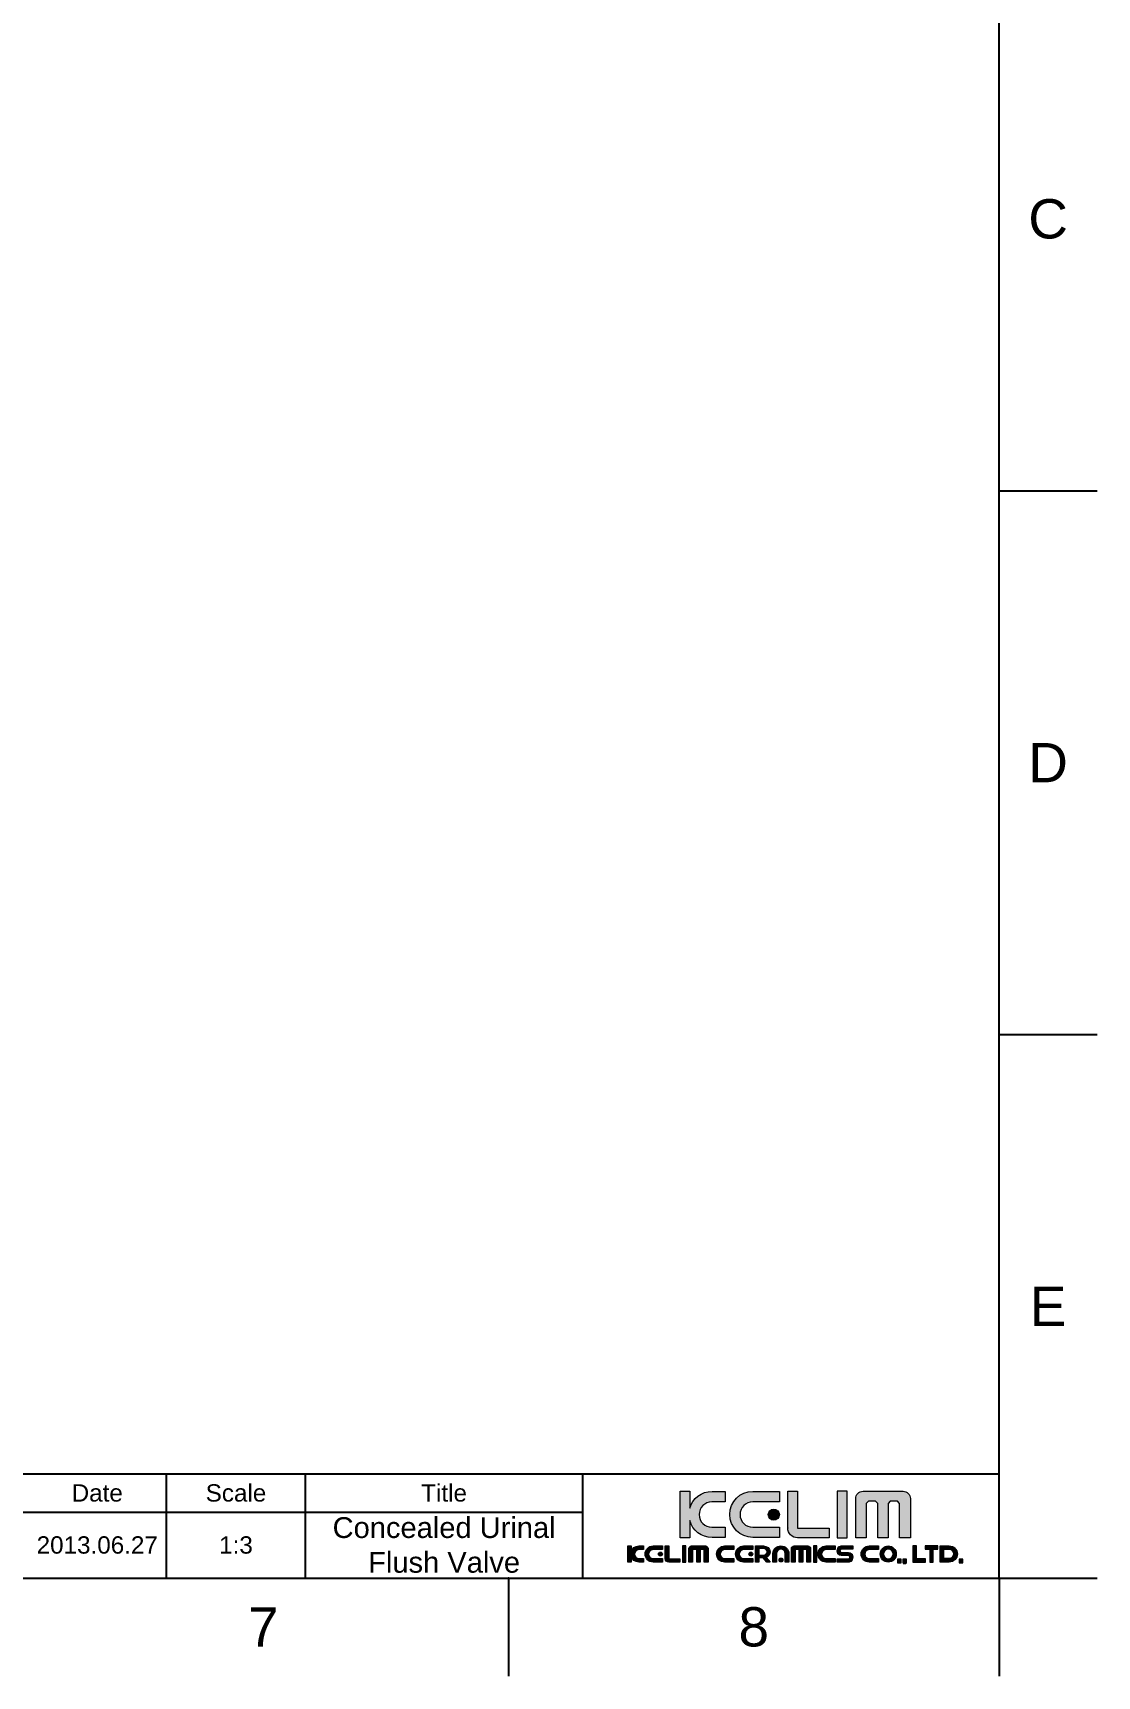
# Model space of a CAD drawing. Header units: millimetres. Extents: x 4305 to 4899, y 584 to 1004.
# Drawn here: x 4745.5 to 4898.9, y 584.2 to 821 of the extents above; entities that cross this region are included whole.
import ezdxf

# ---------------------------------------------------------------- set-up
doc = ezdxf.new("R2010")
doc.units = ezdxf.units.MM
doc.header["$LTSCALE"] = 0.1
doc.layers.add('FORM', color=7, linetype='Continuous')
doc.layers.add('TEXT', color=2, linetype='Continuous')
doc.styles.get("Standard").update_dxf_attribs({"font": 'arial_0.ttf'})

msp = doc.modelspace()

# ---------------------------------------------------------------- hatches: boundary and pattern name
at = {"layer": 'TEXT'}
h = msp.add_hatch(color=2, dxfattribs=at)
h.dxf.hatch_style = 2
edge = h.paths.add_edge_path()
edge.add_spline(control_points=[(4845.27, 605.63), (4845.27, 605.63), (4843.34, 605.63), (4843.34, 605.63), (4842.32, 605.63), (4841.51, 606.44), (4841.51, 607.45), (4841.51, 608.47), (4842.32, 609.29), (4843.34, 609.29), (4843.34, 609.29), (4845.27, 609.29), (4845.27, 609.29), (4845.27, 609.29), (4845.27, 610.8), (4845.27, 610.8), (4845.27, 610.8), (4843.36, 610.8), (4843.36, 610.8), (4841.83, 610.8), (4840.55, 609.78), (4840.16, 608.38), (4840.16, 608.38), (4840.16, 610.85), (4840.16, 610.85), (4840.16, 610.85), (4838.75, 610.85), (4838.75, 610.85), (4838.75, 610.85), (4838.75, 604.11), (4838.75, 604.11), (4838.75, 604.11), (4840.16, 604.11), (4840.16, 604.11), (4840.16, 604.11), (4840.16, 606.58), (4840.16, 606.58), (4840.55, 605.18), (4841.83, 604.16), (4843.36, 604.16), (4843.36, 604.16), (4845.27, 604.16), (4845.27, 604.16), (4845.27, 604.16), (4845.27, 605.63), (4845.27, 605.63)], knot_values=[0, 0, 0, 0, 1, 1, 1, 2, 2, 2, 3, 3, 3, 4, 4, 4, 5, 5, 5, 6, 6, 6, 7, 7, 7, 8, 8, 8, 9, 9, 9, 10, 10, 10, 11, 11, 11, 12, 12, 12, 13, 13, 13, 14, 14, 14, 15, 15, 15, 15], degree=3, periodic=0)
h = msp.add_hatch(color=256, dxfattribs=at)
h.dxf.hatch_style = 2
edge = h.paths.add_edge_path()
edge.add_spline(control_points=[(4849.25, 604.16), (4849.25, 604.16), (4853.09, 604.16), (4853.09, 604.16), (4853.09, 604.16), (4853.09, 605.63), (4853.09, 605.63), (4853.09, 605.63), (4849.23, 605.63), (4849.23, 605.63), (4848.21, 605.63), (4847.4, 606.44), (4847.4, 607.45), (4847.4, 608.47), (4848.21, 609.29), (4849.23, 609.29), (4849.23, 609.29), (4853.09, 609.29), (4853.09, 609.29), (4853.09, 609.29), (4853.09, 610.8), (4853.09, 610.8), (4853.09, 610.8), (4849.25, 610.8), (4849.25, 610.8), (4847.41, 610.8), (4845.93, 609.32), (4845.93, 607.48), (4845.93, 605.65), (4847.41, 604.16), (4849.25, 604.16)], knot_values=[0, 0, 0, 0, 1, 1, 1, 2, 2, 2, 3, 3, 3, 4, 4, 4, 5, 5, 5, 6, 6, 6, 7, 7, 7, 8, 8, 8, 9, 9, 9, 10, 10, 10, 10], degree=3, periodic=0)
h = msp.add_hatch(color=2, dxfattribs=at)
h.dxf.hatch_style = 2
edge = h.paths.add_edge_path()
edge.add_spline(control_points=[(4855.69, 604.11), (4855.69, 604.11), (4860.23, 604.11), (4860.23, 604.11), (4860.23, 604.11), (4860.23, 605.52), (4860.23, 605.52), (4860.23, 605.52), (4855.7, 605.52), (4855.7, 605.52), (4855.7, 605.52), (4855.7, 605.5), (4855.7, 605.5), (4855.7, 605.5), (4855.7, 610.85), (4855.7, 610.85), (4855.7, 610.85), (4854.28, 610.85), (4854.28, 610.85), (4854.28, 610.85), (4854.28, 605.52), (4854.28, 605.52), (4854.28, 605.52), (4854.28, 605.53), (4854.28, 605.53), (4854.28, 604.74), (4854.92, 604.1), (4855.7, 604.1), (4855.7, 604.1), (4855.69, 604.11), (4855.69, 604.11)], knot_values=[0, 0, 0, 0, 1, 1, 1, 2, 2, 2, 3, 3, 3, 4, 4, 4, 5, 5, 5, 6, 6, 6, 7, 7, 7, 8, 8, 8, 9, 9, 9, 10, 10, 10, 10], degree=3, periodic=0)
h = msp.add_hatch(color=2, dxfattribs=at)
h.dxf.hatch_style = 2
h.paths.add_polyline_path([(4862.82, 610.85), (4861.41, 610.85), (4861.41, 604.11), (4862.82, 604.11)])
h = msp.add_hatch(color=2, dxfattribs=at)
h.dxf.hatch_style = 2
edge = h.paths.add_edge_path()
edge.add_spline(control_points=[(4870.9, 610.82), (4870.9, 610.82), (4865.15, 610.82), (4865.15, 610.82), (4864.55, 610.82), (4864.07, 610.34), (4864.07, 609.75), (4864.07, 609.75), (4864.07, 604.12), (4864.07, 604.12), (4864.07, 604.12), (4865.6, 604.12), (4865.6, 604.12), (4865.6, 604.12), (4865.6, 609.06), (4865.6, 609.06), (4865.6, 609.06), (4865.92, 609.38), (4865.92, 609.38), (4865.92, 609.38), (4866.95, 609.38), (4866.95, 609.38), (4866.95, 609.38), (4867.26, 609.06), (4867.26, 609.06), (4867.26, 609.06), (4867.26, 604.12), (4867.26, 604.12), (4867.26, 604.12), (4868.74, 604.12), (4868.74, 604.12), (4868.74, 604.12), (4868.74, 609.06), (4868.74, 609.06), (4868.74, 609.06), (4869.06, 609.38), (4869.06, 609.38), (4869.06, 609.38), (4870.09, 609.38), (4870.09, 609.38), (4870.09, 609.38), (4870.4, 609.06), (4870.4, 609.06), (4870.4, 609.06), (4870.4, 604.12), (4870.4, 604.12), (4870.4, 604.12), (4871.97, 604.12), (4871.97, 604.12), (4871.97, 604.12), (4871.97, 609.75), (4871.97, 609.75), (4871.97, 610.34), (4871.49, 610.82), (4870.9, 610.82)], knot_values=[0, 0, 0, 0, 1, 1, 1, 2, 2, 2, 3, 3, 3, 4, 4, 4, 5, 5, 5, 6, 6, 6, 7, 7, 7, 8, 8, 8, 9, 9, 9, 10, 10, 10, 11, 11, 11, 12, 12, 12, 13, 13, 13, 14, 14, 14, 15, 15, 15, 16, 16, 16, 17, 17, 17, 18, 18, 18, 18], degree=3, periodic=0)
h = msp.add_hatch(color=2, dxfattribs=at)
h.dxf.hatch_style = 2
edge = h.paths.add_edge_path()
edge.add_spline(control_points=[(4851.47, 607.45), (4851.47, 607.01), (4851.83, 606.65), (4852.27, 606.65), (4852.71, 606.65), (4853.07, 607.01), (4853.07, 607.45), (4853.07, 607.9), (4852.71, 608.25), (4852.27, 608.25), (4851.83, 608.25), (4851.47, 607.9), (4851.47, 607.45)], knot_values=[0, 0, 0, 0, 1, 1, 1, 2, 2, 2, 3, 3, 3, 4, 4, 4, 4], degree=3, periodic=0)
h = msp.add_hatch(color=2, dxfattribs=at)
h.dxf.hatch_style = 2
edge = h.paths.add_edge_path()
edge.add_spline(control_points=[(4831.7, 602.08), (4831.7, 602.08), (4831.7, 602.94), (4831.7, 602.94), (4831.7, 602.94), (4831.21, 602.94), (4831.21, 602.94), (4831.21, 602.94), (4831.21, 600.59), (4831.21, 600.59), (4831.21, 600.59), (4831.7, 600.59), (4831.7, 600.59), (4831.7, 600.59), (4831.7, 601.46), (4831.7, 601.46), (4831.84, 600.97), (4832.28, 600.61), (4832.82, 600.61), (4832.82, 600.61), (4833.48, 600.61), (4833.48, 600.61), (4833.48, 600.61), (4833.48, 601.12), (4833.48, 601.12), (4833.48, 601.12), (4832.81, 601.12), (4832.81, 601.12), (4832.45, 601.12), (4832.17, 601.41), (4832.17, 601.76), (4832.17, 602.11), (4832.45, 602.4), (4832.81, 602.4), (4832.81, 602.4), (4833.48, 602.4), (4833.48, 602.4), (4833.48, 602.4), (4833.48, 602.93), (4833.48, 602.93), (4833.48, 602.93), (4832.82, 602.93), (4832.82, 602.93), (4832.28, 602.93), (4831.84, 602.57), (4831.7, 602.08)], knot_values=[0, 0, 0, 0, 1, 1, 1, 2, 2, 2, 3, 3, 3, 4, 4, 4, 5, 5, 5, 6, 6, 6, 7, 7, 7, 8, 8, 8, 9, 9, 9, 10, 10, 10, 11, 11, 11, 12, 12, 12, 13, 13, 13, 14, 14, 14, 15, 15, 15, 15], degree=3, periodic=0)
h = msp.add_hatch(color=2, dxfattribs=at)
h.dxf.hatch_style = 2
edge = h.paths.add_edge_path()
edge.add_spline(control_points=[(4833.71, 601.77), (4833.71, 601.13), (4834.23, 600.61), (4834.87, 600.61), (4834.87, 600.61), (4836.21, 600.61), (4836.21, 600.61), (4836.21, 600.61), (4836.21, 601.12), (4836.21, 601.12), (4836.21, 601.12), (4834.86, 601.12), (4834.86, 601.12), (4834.51, 601.12), (4834.22, 601.41), (4834.22, 601.76), (4834.22, 602.11), (4834.51, 602.4), (4834.86, 602.4), (4834.86, 602.4), (4836.21, 602.4), (4836.21, 602.4), (4836.21, 602.4), (4836.21, 602.93), (4836.21, 602.93), (4836.21, 602.93), (4834.87, 602.93), (4834.87, 602.93), (4834.23, 602.93), (4833.71, 602.41), (4833.71, 601.77)], knot_values=[0, 0, 0, 0, 1, 1, 1, 2, 2, 2, 3, 3, 3, 4, 4, 4, 5, 5, 5, 6, 6, 6, 7, 7, 7, 8, 8, 8, 9, 9, 9, 10, 10, 10, 10], degree=3, periodic=0)
h = msp.add_hatch(color=2, dxfattribs=at)
h.dxf.hatch_style = 2
edge = h.paths.add_edge_path()
edge.add_spline(control_points=[(4835.64, 601.76), (4835.64, 601.61), (4835.77, 601.48), (4835.92, 601.48), (4836.08, 601.48), (4836.2, 601.61), (4836.2, 601.76), (4836.2, 601.92), (4836.08, 602.04), (4835.92, 602.04), (4835.77, 602.04), (4835.64, 601.92), (4835.64, 601.76)], knot_values=[0, 0, 0, 0, 1, 1, 1, 2, 2, 2, 3, 3, 3, 4, 4, 4, 4], degree=3, periodic=0)
h = msp.add_hatch(color=2, dxfattribs=at)
h.dxf.hatch_style = 2
edge = h.paths.add_edge_path()
edge.add_spline(control_points=[(4837.12, 601.08), (4837.12, 601.08), (4837.12, 602.94), (4837.12, 602.94), (4837.12, 602.94), (4836.63, 602.94), (4836.63, 602.94), (4836.63, 602.94), (4836.63, 601.09), (4836.63, 601.09), (4836.63, 601.09), (4836.62, 601.09), (4836.62, 601.09), (4836.62, 600.81), (4836.85, 600.59), (4837.12, 600.59), (4837.12, 600.59), (4837.12, 600.59), (4837.12, 600.59), (4837.12, 600.59), (4838.7, 600.59), (4838.7, 600.59), (4838.7, 600.59), (4838.7, 601.09), (4838.7, 601.09), (4838.7, 601.09), (4837.12, 601.09), (4837.12, 601.09), (4837.12, 601.09), (4837.12, 601.08), (4837.12, 601.08)], knot_values=[0, 0, 0, 0, 1, 1, 1, 2, 2, 2, 3, 3, 3, 4, 4, 4, 5, 5, 5, 6, 6, 6, 7, 7, 7, 8, 8, 8, 9, 9, 9, 10, 10, 10, 10], degree=3, periodic=0)
h = msp.add_hatch(color=2, dxfattribs=at)
h.dxf.hatch_style = 2
h.paths.add_polyline_path([(4839.11, 600.59), (4839.6, 600.59), (4839.6, 602.94), (4839.11, 602.94)])
h = msp.add_hatch(color=2, dxfattribs=at)
h.dxf.hatch_style = 2
edge = h.paths.add_edge_path()
edge.add_spline(control_points=[(4842.42, 602.93), (4842.42, 602.93), (4840.41, 602.93), (4840.41, 602.93), (4840.21, 602.93), (4840.04, 602.77), (4840.04, 602.56), (4840.04, 602.56), (4840.04, 600.6), (4840.04, 600.6), (4840.04, 600.6), (4840.57, 600.6), (4840.57, 600.6), (4840.57, 600.6), (4840.57, 602.32), (4840.57, 602.32), (4840.57, 602.32), (4840.68, 602.43), (4840.68, 602.43), (4840.68, 602.43), (4841.04, 602.43), (4841.04, 602.43), (4841.04, 602.43), (4841.15, 602.32), (4841.15, 602.32), (4841.15, 602.32), (4841.15, 600.6), (4841.15, 600.6), (4841.15, 600.6), (4841.67, 600.6), (4841.67, 600.6), (4841.67, 600.6), (4841.67, 602.32), (4841.67, 602.32), (4841.67, 602.32), (4841.78, 602.43), (4841.78, 602.43), (4841.78, 602.43), (4842.14, 602.43), (4842.14, 602.43), (4842.14, 602.43), (4842.25, 602.32), (4842.25, 602.32), (4842.25, 602.32), (4842.25, 600.6), (4842.25, 600.6), (4842.25, 600.6), (4842.79, 600.6), (4842.79, 600.6), (4842.79, 600.6), (4842.79, 602.56), (4842.79, 602.56), (4842.79, 602.77), (4842.62, 602.93), (4842.42, 602.93)], knot_values=[0, 0, 0, 0, 1, 1, 1, 2, 2, 2, 3, 3, 3, 4, 4, 4, 5, 5, 5, 6, 6, 6, 7, 7, 7, 8, 8, 8, 9, 9, 9, 10, 10, 10, 11, 11, 11, 12, 12, 12, 13, 13, 13, 14, 14, 14, 15, 15, 15, 16, 16, 16, 17, 17, 17, 18, 18, 18, 18], degree=3, periodic=0)
h = msp.add_hatch(color=2, dxfattribs=at)
h.dxf.hatch_style = 2
edge = h.paths.add_edge_path()
edge.add_spline(control_points=[(4844.02, 601.77), (4844.02, 601.13), (4844.54, 600.61), (4845.18, 600.61), (4845.18, 600.61), (4846.52, 600.61), (4846.52, 600.61), (4846.52, 600.61), (4846.52, 601.12), (4846.52, 601.12), (4846.52, 601.12), (4845.17, 601.12), (4845.17, 601.12), (4844.82, 601.12), (4844.54, 601.41), (4844.54, 601.76), (4844.54, 602.11), (4844.82, 602.4), (4845.17, 602.4), (4845.17, 602.4), (4846.52, 602.4), (4846.52, 602.4), (4846.52, 602.4), (4846.52, 602.93), (4846.52, 602.93), (4846.52, 602.93), (4845.18, 602.93), (4845.18, 602.93), (4844.54, 602.93), (4844.02, 602.41), (4844.02, 601.77)], knot_values=[0, 0, 0, 0, 1, 1, 1, 2, 2, 2, 3, 3, 3, 4, 4, 4, 5, 5, 5, 6, 6, 6, 7, 7, 7, 8, 8, 8, 9, 9, 9, 10, 10, 10, 10], degree=3, periodic=0)
h = msp.add_hatch(color=2, dxfattribs=at)
h.dxf.hatch_style = 2
edge = h.paths.add_edge_path()
edge.add_spline(control_points=[(4846.75, 601.77), (4846.75, 601.13), (4847.27, 600.61), (4847.91, 600.61), (4847.91, 600.61), (4849.25, 600.61), (4849.25, 600.61), (4849.25, 600.61), (4849.25, 601.12), (4849.25, 601.12), (4849.25, 601.12), (4847.9, 601.12), (4847.9, 601.12), (4847.55, 601.12), (4847.26, 601.41), (4847.26, 601.76), (4847.26, 602.11), (4847.55, 602.4), (4847.9, 602.4), (4847.9, 602.4), (4849.25, 602.4), (4849.25, 602.4), (4849.25, 602.4), (4849.25, 602.93), (4849.25, 602.93), (4849.25, 602.93), (4847.91, 602.93), (4847.91, 602.93), (4847.27, 602.93), (4846.75, 602.41), (4846.75, 601.77)], knot_values=[0, 0, 0, 0, 1, 1, 1, 2, 2, 2, 3, 3, 3, 4, 4, 4, 5, 5, 5, 6, 6, 6, 7, 7, 7, 8, 8, 8, 9, 9, 9, 10, 10, 10, 10], degree=3, periodic=0)
h = msp.add_hatch(color=2, dxfattribs=at)
h.dxf.hatch_style = 2
edge = h.paths.add_edge_path()
edge.add_spline(control_points=[(4848.69, 601.76), (4848.69, 601.61), (4848.81, 601.48), (4848.96, 601.48), (4849.12, 601.48), (4849.24, 601.61), (4849.24, 601.76), (4849.24, 601.92), (4849.12, 602.04), (4848.96, 602.04), (4848.81, 602.04), (4848.69, 601.92), (4848.69, 601.76)], knot_values=[0, 0, 0, 0, 1, 1, 1, 2, 2, 2, 3, 3, 3, 4, 4, 4, 4], degree=3, periodic=0)
h = msp.add_hatch(color=2, dxfattribs=at)
h.dxf.hatch_style = 2
edge = h.paths.add_edge_path()
edge.add_spline(control_points=[(4851.74, 602.08), (4851.74, 602.56), (4851.3, 602.94), (4850.76, 602.94), (4850.76, 602.94), (4850.12, 602.94), (4850.12, 602.94), (4850.12, 602.94), (4849.63, 602.94), (4849.63, 602.94), (4849.63, 602.94), (4849.63, 602.56), (4849.63, 602.56), (4849.63, 602.56), (4849.63, 601.61), (4849.63, 601.61), (4849.63, 601.61), (4849.63, 601.21), (4849.63, 601.21), (4849.63, 601.21), (4849.63, 600.59), (4849.63, 600.59), (4849.63, 600.59), (4850.12, 600.59), (4850.12, 600.59), (4850.12, 600.59), (4850.12, 601.21), (4850.12, 601.21), (4850.12, 601.21), (4850.72, 601.21), (4850.72, 601.21), (4850.72, 601.21), (4851.25, 600.59), (4851.25, 600.59), (4851.25, 600.59), (4851.74, 600.59), (4851.74, 600.59), (4851.74, 600.59), (4851.15, 601.28), (4851.15, 601.28), (4851.5, 601.42), (4851.74, 601.72), (4851.74, 602.08)], knot_values=[0, 0, 0, 0, 1, 1, 1, 2, 2, 2, 3, 3, 3, 4, 4, 4, 5, 5, 5, 6, 6, 6, 7, 7, 7, 8, 8, 8, 9, 9, 9, 10, 10, 10, 11, 11, 11, 12, 12, 12, 13, 13, 13, 14, 14, 14, 14], degree=3, periodic=0)
edge = h.paths.add_edge_path()
edge.add_spline(control_points=[(4850.77, 601.61), (4850.77, 601.61), (4850.12, 601.61), (4850.12, 601.61), (4850.12, 601.61), (4850.12, 602.56), (4850.12, 602.56), (4850.12, 602.56), (4850.77, 602.56), (4850.77, 602.56), (4851.07, 602.56), (4851.31, 602.35), (4851.31, 602.08), (4851.31, 601.82), (4851.07, 601.61), (4850.77, 601.61)], knot_values=[0, 0, 0, 0, 1, 1, 1, 2, 2, 2, 3, 3, 3, 4, 4, 4, 5, 5, 5, 5], degree=3, periodic=0)
h = msp.add_hatch(color=2, dxfattribs=at)
h.dxf.hatch_style = 2
edge = h.paths.add_edge_path()
edge.add_spline(control_points=[(4853.29, 602.93), (4852.66, 602.93), (4852.14, 602.45), (4852.14, 601.85), (4852.14, 601.85), (4852.14, 600.61), (4852.14, 600.61), (4852.14, 600.61), (4852.65, 600.61), (4852.65, 600.61), (4852.65, 600.61), (4852.65, 601.86), (4852.65, 601.86), (4852.65, 602.19), (4852.93, 602.45), (4853.29, 602.45), (4853.64, 602.45), (4853.93, 602.19), (4853.93, 601.86), (4853.93, 601.86), (4853.93, 600.61), (4853.93, 600.61), (4853.93, 600.61), (4854.45, 600.61), (4854.45, 600.61), (4854.45, 600.61), (4854.45, 601.85), (4854.45, 601.85), (4854.45, 602.45), (4853.94, 602.93), (4853.29, 602.93)], knot_values=[0, 0, 0, 0, 1, 1, 1, 2, 2, 2, 3, 3, 3, 4, 4, 4, 5, 5, 5, 6, 6, 6, 7, 7, 7, 8, 8, 8, 9, 9, 9, 10, 10, 10, 10], degree=3, periodic=0)
h = msp.add_hatch(color=2, dxfattribs=at)
h.dxf.hatch_style = 2
edge = h.paths.add_edge_path()
edge.add_spline(control_points=[(4857.19, 602.93), (4857.19, 602.93), (4855.19, 602.93), (4855.19, 602.93), (4854.98, 602.93), (4854.81, 602.77), (4854.81, 602.56), (4854.81, 602.56), (4854.81, 600.6), (4854.81, 600.6), (4854.81, 600.6), (4855.35, 600.6), (4855.35, 600.6), (4855.35, 600.6), (4855.35, 602.32), (4855.35, 602.32), (4855.35, 602.32), (4855.46, 602.43), (4855.46, 602.43), (4855.46, 602.43), (4855.82, 602.43), (4855.82, 602.43), (4855.82, 602.43), (4855.93, 602.32), (4855.93, 602.32), (4855.93, 602.32), (4855.93, 600.6), (4855.93, 600.6), (4855.93, 600.6), (4856.44, 600.6), (4856.44, 600.6), (4856.44, 600.6), (4856.44, 602.32), (4856.44, 602.32), (4856.44, 602.32), (4856.55, 602.43), (4856.55, 602.43), (4856.55, 602.43), (4856.91, 602.43), (4856.91, 602.43), (4856.91, 602.43), (4857.02, 602.32), (4857.02, 602.32), (4857.02, 602.32), (4857.02, 600.6), (4857.02, 600.6), (4857.02, 600.6), (4857.57, 600.6), (4857.57, 600.6), (4857.57, 600.6), (4857.57, 602.56), (4857.57, 602.56), (4857.57, 602.77), (4857.4, 602.93), (4857.19, 602.93)], knot_values=[0, 0, 0, 0, 1, 1, 1, 2, 2, 2, 3, 3, 3, 4, 4, 4, 5, 5, 5, 6, 6, 6, 7, 7, 7, 8, 8, 8, 9, 9, 9, 10, 10, 10, 11, 11, 11, 12, 12, 12, 13, 13, 13, 14, 14, 14, 15, 15, 15, 16, 16, 16, 17, 17, 17, 18, 18, 18, 18], degree=3, periodic=0)
h = msp.add_hatch(color=2, dxfattribs=at)
h.dxf.hatch_style = 2
h.paths.add_polyline_path([(4858, 600.59), (4858.49, 600.59), (4858.49, 602.94), (4858, 602.94)])
h = msp.add_hatch(color=2, dxfattribs=at)
h.dxf.hatch_style = 2
edge = h.paths.add_edge_path()
edge.add_spline(control_points=[(4858.64, 601.77), (4858.64, 601.13), (4859.15, 600.61), (4859.79, 600.61), (4859.79, 600.61), (4861.13, 600.61), (4861.13, 600.61), (4861.13, 600.61), (4861.13, 601.12), (4861.13, 601.12), (4861.13, 601.12), (4859.79, 601.12), (4859.79, 601.12), (4859.43, 601.12), (4859.15, 601.41), (4859.15, 601.76), (4859.15, 602.11), (4859.43, 602.4), (4859.79, 602.4), (4859.79, 602.4), (4861.13, 602.4), (4861.13, 602.4), (4861.13, 602.4), (4861.13, 602.93), (4861.13, 602.93), (4861.13, 602.93), (4859.79, 602.93), (4859.79, 602.93), (4859.15, 602.93), (4858.64, 602.41), (4858.64, 601.77)], knot_values=[0, 0, 0, 0, 1, 1, 1, 2, 2, 2, 3, 3, 3, 4, 4, 4, 5, 5, 5, 6, 6, 6, 7, 7, 7, 8, 8, 8, 9, 9, 9, 10, 10, 10, 10], degree=3, periodic=0)
h = msp.add_hatch(color=2, dxfattribs=at)
h.dxf.hatch_style = 2
edge = h.paths.add_edge_path()
edge.add_spline(control_points=[(4861.38, 602.21), (4861.38, 601.49), (4862.11, 601.56), (4862.11, 601.56), (4862.11, 601.56), (4862.13, 601.56), (4862.13, 601.56), (4862.13, 601.56), (4862.92, 601.56), (4862.92, 601.56), (4862.92, 601.56), (4863.06, 601.56), (4863.06, 601.56), (4863.06, 601.56), (4863.25, 601.52), (4863.25, 601.34), (4863.25, 601.16), (4863.12, 601.09), (4863.06, 601.09), (4863.06, 601.09), (4861.38, 601.09), (4861.38, 601.09), (4861.38, 601.09), (4861.38, 600.61), (4861.38, 600.61), (4861.38, 600.61), (4863.05, 600.61), (4863.05, 600.61), (4863.05, 600.61), (4863.66, 600.61), (4863.66, 601.33), (4863.66, 602.05), (4862.93, 601.98), (4862.93, 601.98), (4862.93, 601.98), (4862.92, 601.98), (4862.92, 601.98), (4862.92, 601.98), (4862.13, 601.98), (4862.13, 601.98), (4862.13, 601.98), (4861.99, 601.98), (4861.99, 601.98), (4861.99, 601.98), (4861.8, 602.01), (4861.8, 602.2), (4861.8, 602.38), (4861.92, 602.45), (4861.99, 602.45), (4861.99, 602.45), (4863.66, 602.45), (4863.66, 602.45), (4863.66, 602.45), (4863.66, 602.93), (4863.66, 602.93), (4863.66, 602.93), (4862, 602.93), (4862, 602.93), (4862, 602.93), (4861.38, 602.93), (4861.38, 602.21)], knot_values=[0, 0, 0, 0, 1, 1, 1, 2, 2, 2, 3, 3, 3, 4, 4, 4, 5, 5, 5, 6, 6, 6, 7, 7, 7, 8, 8, 8, 9, 9, 9, 10, 10, 10, 11, 11, 11, 12, 12, 12, 13, 13, 13, 14, 14, 14, 15, 15, 15, 16, 16, 16, 17, 17, 17, 18, 18, 18, 19, 19, 19, 20, 20, 20, 20], degree=3, periodic=0)
h = msp.add_hatch(color=2, dxfattribs=at)
h.dxf.hatch_style = 2
edge = h.paths.add_edge_path()
edge.add_spline(control_points=[(4864.86, 601.77), (4864.86, 601.13), (4865.37, 600.61), (4866.01, 600.61), (4866.01, 600.61), (4867.35, 600.61), (4867.35, 600.61), (4867.35, 600.61), (4867.35, 601.12), (4867.35, 601.12), (4867.35, 601.12), (4866.01, 601.12), (4866.01, 601.12), (4865.65, 601.12), (4865.37, 601.41), (4865.37, 601.76), (4865.37, 602.11), (4865.65, 602.4), (4866.01, 602.4), (4866.01, 602.4), (4867.35, 602.4), (4867.35, 602.4), (4867.35, 602.4), (4867.35, 602.93), (4867.35, 602.93), (4867.35, 602.93), (4866.01, 602.93), (4866.01, 602.93), (4865.37, 602.93), (4864.86, 602.41), (4864.86, 601.77)], knot_values=[0, 0, 0, 0, 1, 1, 1, 2, 2, 2, 3, 3, 3, 4, 4, 4, 5, 5, 5, 6, 6, 6, 7, 7, 7, 8, 8, 8, 9, 9, 9, 10, 10, 10, 10], degree=3, periodic=0)
h = msp.add_hatch(color=2, dxfattribs=at)
h.dxf.hatch_style = 2
edge = h.paths.add_edge_path()
edge.add_spline(control_points=[(4868.77, 602.93), (4868.13, 602.93), (4867.61, 602.41), (4867.61, 601.77), (4867.61, 601.13), (4868.13, 600.61), (4868.77, 600.61), (4869.41, 600.61), (4869.93, 601.13), (4869.93, 601.77), (4869.93, 602.41), (4869.41, 602.93), (4868.77, 602.93)], knot_values=[0, 0, 0, 0, 1, 1, 1, 2, 2, 2, 3, 3, 3, 4, 4, 4, 4], degree=3, periodic=0)
edge = h.paths.add_edge_path()
edge.add_spline(control_points=[(4868.77, 601.06), (4868.38, 601.06), (4868.06, 601.38), (4868.06, 601.77), (4868.06, 602.16), (4868.38, 602.48), (4868.77, 602.48), (4869.16, 602.48), (4869.48, 602.16), (4869.48, 601.77), (4869.48, 601.38), (4869.16, 601.06), (4868.77, 601.06)], knot_values=[0, 0, 0, 0, 1, 1, 1, 2, 2, 2, 3, 3, 3, 4, 4, 4, 4], degree=3, periodic=0)
h = msp.add_hatch(color=2, dxfattribs=at)
h.dxf.hatch_style = 2
h.paths.add_polyline_path([(4872.82, 602.94), (4872.32, 602.94), (4872.32, 601.09), (4872.32, 600.59), (4872.82, 600.59), (4874.14, 600.59), (4874.14, 601.09), (4872.82, 601.09)])
h = msp.add_hatch(color=2, dxfattribs=at)
h.dxf.hatch_style = 2
h.paths.add_polyline_path([(4874.76, 602.94), (4874.1, 602.94), (4874.1, 602.45), (4874.76, 602.45), (4874.76, 600.59), (4875.25, 600.59), (4875.25, 602.45), (4875.92, 602.45), (4875.92, 602.94), (4875.25, 602.94)])
h = msp.add_hatch(color=2, dxfattribs=at)
h.dxf.hatch_style = 2
edge = h.paths.add_edge_path()
edge.add_spline(control_points=[(4877.57, 602.94), (4877.57, 602.94), (4876.23, 602.94), (4876.23, 602.94), (4876.23, 602.94), (4876.23, 600.62), (4876.23, 600.62), (4876.23, 600.62), (4877.57, 600.62), (4877.57, 600.62), (4878.21, 600.62), (4878.73, 601.14), (4878.73, 601.78), (4878.73, 602.42), (4878.21, 602.94), (4877.57, 602.94)], knot_values=[0, 0, 0, 0, 1, 1, 1, 2, 2, 2, 3, 3, 3, 4, 4, 4, 5, 5, 5, 5], degree=3, periodic=0)
edge = h.paths.add_edge_path()
edge.add_spline(control_points=[(4877.58, 601.15), (4877.58, 601.15), (4876.73, 601.15), (4876.73, 601.15), (4876.73, 601.15), (4876.73, 602.42), (4876.73, 602.42), (4876.73, 602.42), (4877.58, 602.42), (4877.58, 602.42), (4877.93, 602.42), (4878.22, 602.14), (4878.22, 601.79), (4878.22, 601.43), (4877.93, 601.15), (4877.58, 601.15)], knot_values=[0, 0, 0, 0, 1, 1, 1, 2, 2, 2, 3, 3, 3, 4, 4, 4, 5, 5, 5, 5], degree=3, periodic=0)
h = msp.add_hatch(color=2, dxfattribs=at)
h.dxf.hatch_style = 2
edge = h.paths.add_edge_path()
edge.add_spline(control_points=[(4853.3, 601.19), (4853.15, 601.19), (4853.02, 601.06), (4853.02, 600.91), (4853.02, 600.75), (4853.15, 600.63), (4853.3, 600.63), (4853.46, 600.63), (4853.58, 600.75), (4853.58, 600.91), (4853.58, 601.06), (4853.46, 601.19), (4853.3, 601.19)], knot_values=[0, 0, 0, 0, 1, 1, 1, 2, 2, 2, 3, 3, 3, 4, 4, 4, 4], degree=3, periodic=0)
h = msp.add_hatch(color=2, dxfattribs=at)
h.dxf.hatch_style = 2
h.paths.add_polyline_path([(4870.12, 600.52), (4870.63, 600.52), (4870.63, 601.03), (4870.12, 601.03)])
h = msp.add_hatch(color=2, dxfattribs=at)
h.dxf.hatch_style = 2
h.paths.add_polyline_path([(4870.87, 600.52), (4871.07, 600.52), (4870.93, 600.4), (4871.23, 600.4), (4871.38, 600.52), (4871.38, 601.03), (4870.87, 601.03)])
h = msp.add_hatch(color=2, dxfattribs=at)
h.dxf.hatch_style = 2
h.paths.add_polyline_path([(4879, 600.52), (4879.51, 600.52), (4879.51, 601.03), (4879, 601.03)])

# ---------------------------------------------------------------- linework, layer by layer
for p, q in [((4884.74, 598.31), (4884.74, 990.03)), ((4884.74, 755), (4898.88, 755)), ((4884.74, 676.66), (4898.88, 676.66)), ((4319.08, 598.31), (4884.74, 598.31)), ((4814.03, 598.31), (4814.03, 584.17)), ((4884.74, 598.31), (4898.88, 598.31)), ((4884.74, 598.31), (4884.74, 584.17))]:
    msp.add_line(p, q)
for p in [(4884.74, 755), (4884.74, 676.66), (4814.03, 598.31)]:
    msp.add_point(p)
at = {"layer": 'FORM'}
for p, q in [((4614.24, 613.31), (4884.74, 613.31)), ((4764.74, 598.31), (4764.74, 613.31)), ((4784.74, 598.31), (4784.74, 613.31)), ((4824.74, 598.31), (4824.74, 613.31)), ((4684.74, 607.81), (4824.74, 607.81))]:
    msp.add_line(p, q, dxfattribs=at)
at = {"layer": 'TEXT', "lineweight": 0}
for points in [[(4862.82, 610.85), (4861.41, 610.85), (4861.41, 604.11), (4862.82, 604.11), (4862.82, 610.85)], [(4839.11, 600.59), (4839.6, 600.59), (4839.6, 602.94), (4839.11, 602.94), (4839.11, 600.59)], [(4858, 600.59), (4858.49, 600.59), (4858.49, 602.94), (4858, 602.94), (4858, 600.59)], [(4872.82, 602.94), (4872.32, 602.94), (4872.32, 601.09), (4872.32, 600.59), (4872.82, 600.59), (4874.14, 600.59), (4874.14, 601.09), (4872.82, 601.09), (4872.82, 602.94)], [(4874.76, 602.94), (4874.1, 602.94), (4874.1, 602.45), (4874.76, 602.45), (4874.76, 600.59), (4875.25, 600.59), (4875.25, 602.45), (4875.92, 602.45), (4875.92, 602.94), (4875.25, 602.94), (4874.76, 602.94)], [(4870.12, 600.52), (4870.63, 600.52), (4870.63, 601.03), (4870.12, 601.03), (4870.12, 600.52)], [(4870.87, 600.52), (4871.07, 600.52), (4870.93, 600.4), (4871.23, 600.4), (4871.38, 600.52), (4871.38, 601.03), (4870.87, 601.03), (4870.87, 600.52)], [(4879, 600.52), (4879.51, 600.52), (4879.51, 601.03), (4879, 601.03), (4879, 600.52)]]:
    msp.add_lwpolyline(points, dxfattribs=at)
for points, knots in [([(4845.27, 605.63), (4845.27, 605.63), (4843.34, 605.63), (4843.34, 605.63), (4842.32, 605.63), (4841.51, 606.44), (4841.51, 607.45), (4841.51, 608.47), (4842.32, 609.29), (4843.34, 609.29), (4843.34, 609.29), (4845.27, 609.29), (4845.27, 609.29), (4845.27, 609.29), (4845.27, 610.8), (4845.27, 610.8), (4845.27, 610.8), (4843.36, 610.8), (4843.36, 610.8), (4841.83, 610.8), (4840.55, 609.78), (4840.16, 608.38), (4840.16, 608.38), (4840.16, 610.85), (4840.16, 610.85), (4840.16, 610.85), (4838.75, 610.85), (4838.75, 610.85), (4838.75, 610.85), (4838.75, 604.11), (4838.75, 604.11), (4838.75, 604.11), (4840.16, 604.11), (4840.16, 604.11), (4840.16, 604.11), (4840.16, 606.58), (4840.16, 606.58), (4840.55, 605.18), (4841.83, 604.16), (4843.36, 604.16), (4843.36, 604.16), (4845.27, 604.16), (4845.27, 604.16), (4845.27, 604.16), (4845.27, 605.63), (4845.27, 605.63)], [0, 0, 0, 0, 1, 1, 1, 2, 2, 2, 3, 3, 3, 4, 4, 4, 5, 5, 5, 6, 6, 6, 7, 7, 7, 8, 8, 8, 9, 9, 9, 10, 10, 10, 11, 11, 11, 12, 12, 12, 13, 13, 13, 14, 14, 14, 15, 15, 15, 15]), ([(4849.25, 604.16), (4849.25, 604.16), (4853.09, 604.16), (4853.09, 604.16), (4853.09, 604.16), (4853.09, 605.63), (4853.09, 605.63), (4853.09, 605.63), (4849.23, 605.63), (4849.23, 605.63), (4848.21, 605.63), (4847.4, 606.44), (4847.4, 607.45), (4847.4, 608.47), (4848.21, 609.29), (4849.23, 609.29), (4849.23, 609.29), (4853.09, 609.29), (4853.09, 609.29), (4853.09, 609.29), (4853.09, 610.8), (4853.09, 610.8), (4853.09, 610.8), (4849.25, 610.8), (4849.25, 610.8), (4847.41, 610.8), (4845.93, 609.32), (4845.93, 607.48), (4845.93, 605.65), (4847.41, 604.16), (4849.25, 604.16)], [0, 0, 0, 0, 1, 1, 1, 2, 2, 2, 3, 3, 3, 4, 4, 4, 5, 5, 5, 6, 6, 6, 7, 7, 7, 8, 8, 8, 9, 9, 9, 10, 10, 10, 10]), ([(4855.69, 604.11), (4855.69, 604.11), (4860.23, 604.11), (4860.23, 604.11), (4860.23, 604.11), (4860.23, 605.52), (4860.23, 605.52), (4860.23, 605.52), (4855.7, 605.52), (4855.7, 605.52), (4855.7, 605.52), (4855.7, 605.5), (4855.7, 605.5), (4855.7, 605.5), (4855.7, 610.85), (4855.7, 610.85), (4855.7, 610.85), (4854.28, 610.85), (4854.28, 610.85), (4854.28, 610.85), (4854.28, 605.52), (4854.28, 605.52), (4854.28, 605.52), (4854.28, 605.53), (4854.28, 605.53), (4854.28, 604.74), (4854.92, 604.1), (4855.7, 604.1), (4855.7, 604.1), (4855.69, 604.11), (4855.69, 604.11)], [0, 0, 0, 0, 1, 1, 1, 2, 2, 2, 3, 3, 3, 4, 4, 4, 5, 5, 5, 6, 6, 6, 7, 7, 7, 8, 8, 8, 9, 9, 9, 10, 10, 10, 10]), ([(4870.9, 610.82), (4870.9, 610.82), (4865.15, 610.82), (4865.15, 610.82), (4864.55, 610.82), (4864.07, 610.34), (4864.07, 609.75), (4864.07, 609.75), (4864.07, 604.12), (4864.07, 604.12), (4864.07, 604.12), (4865.6, 604.12), (4865.6, 604.12), (4865.6, 604.12), (4865.6, 609.06), (4865.6, 609.06), (4865.6, 609.06), (4865.92, 609.38), (4865.92, 609.38), (4865.92, 609.38), (4866.95, 609.38), (4866.95, 609.38), (4866.95, 609.38), (4867.26, 609.06), (4867.26, 609.06), (4867.26, 609.06), (4867.26, 604.12), (4867.26, 604.12), (4867.26, 604.12), (4868.74, 604.12), (4868.74, 604.12), (4868.74, 604.12), (4868.74, 609.06), (4868.74, 609.06), (4868.74, 609.06), (4869.06, 609.38), (4869.06, 609.38), (4869.06, 609.38), (4870.09, 609.38), (4870.09, 609.38), (4870.09, 609.38), (4870.4, 609.06), (4870.4, 609.06), (4870.4, 609.06), (4870.4, 604.12), (4870.4, 604.12), (4870.4, 604.12), (4871.97, 604.12), (4871.97, 604.12), (4871.97, 604.12), (4871.97, 609.75), (4871.97, 609.75), (4871.97, 610.34), (4871.49, 610.82), (4870.9, 610.82)], [0, 0, 0, 0, 1, 1, 1, 2, 2, 2, 3, 3, 3, 4, 4, 4, 5, 5, 5, 6, 6, 6, 7, 7, 7, 8, 8, 8, 9, 9, 9, 10, 10, 10, 11, 11, 11, 12, 12, 12, 13, 13, 13, 14, 14, 14, 15, 15, 15, 16, 16, 16, 17, 17, 17, 18, 18, 18, 18]), ([(4851.47, 607.45), (4851.47, 607.01), (4851.83, 606.65), (4852.27, 606.65), (4852.71, 606.65), (4853.07, 607.01), (4853.07, 607.45), (4853.07, 607.9), (4852.71, 608.25), (4852.27, 608.25), (4851.83, 608.25), (4851.47, 607.9), (4851.47, 607.45)], [0, 0, 0, 0, 1, 1, 1, 2, 2, 2, 3, 3, 3, 4, 4, 4, 4]), ([(4831.7, 602.08), (4831.7, 602.08), (4831.7, 602.94), (4831.7, 602.94), (4831.7, 602.94), (4831.21, 602.94), (4831.21, 602.94), (4831.21, 602.94), (4831.21, 600.59), (4831.21, 600.59), (4831.21, 600.59), (4831.7, 600.59), (4831.7, 600.59), (4831.7, 600.59), (4831.7, 601.46), (4831.7, 601.46), (4831.84, 600.97), (4832.28, 600.61), (4832.82, 600.61), (4832.82, 600.61), (4833.48, 600.61), (4833.48, 600.61), (4833.48, 600.61), (4833.48, 601.12), (4833.48, 601.12), (4833.48, 601.12), (4832.81, 601.12), (4832.81, 601.12), (4832.45, 601.12), (4832.17, 601.41), (4832.17, 601.76), (4832.17, 602.11), (4832.45, 602.4), (4832.81, 602.4), (4832.81, 602.4), (4833.48, 602.4), (4833.48, 602.4), (4833.48, 602.4), (4833.48, 602.93), (4833.48, 602.93), (4833.48, 602.93), (4832.82, 602.93), (4832.82, 602.93), (4832.28, 602.93), (4831.84, 602.57), (4831.7, 602.08)], [0, 0, 0, 0, 1, 1, 1, 2, 2, 2, 3, 3, 3, 4, 4, 4, 5, 5, 5, 6, 6, 6, 7, 7, 7, 8, 8, 8, 9, 9, 9, 10, 10, 10, 11, 11, 11, 12, 12, 12, 13, 13, 13, 14, 14, 14, 15, 15, 15, 15]), ([(4833.71, 601.77), (4833.71, 601.13), (4834.23, 600.61), (4834.87, 600.61), (4834.87, 600.61), (4836.21, 600.61), (4836.21, 600.61), (4836.21, 600.61), (4836.21, 601.12), (4836.21, 601.12), (4836.21, 601.12), (4834.86, 601.12), (4834.86, 601.12), (4834.51, 601.12), (4834.22, 601.41), (4834.22, 601.76), (4834.22, 602.11), (4834.51, 602.4), (4834.86, 602.4), (4834.86, 602.4), (4836.21, 602.4), (4836.21, 602.4), (4836.21, 602.4), (4836.21, 602.93), (4836.21, 602.93), (4836.21, 602.93), (4834.87, 602.93), (4834.87, 602.93), (4834.23, 602.93), (4833.71, 602.41), (4833.71, 601.77)], [0, 0, 0, 0, 1, 1, 1, 2, 2, 2, 3, 3, 3, 4, 4, 4, 5, 5, 5, 6, 6, 6, 7, 7, 7, 8, 8, 8, 9, 9, 9, 10, 10, 10, 10]), ([(4835.64, 601.76), (4835.64, 601.61), (4835.77, 601.48), (4835.92, 601.48), (4836.08, 601.48), (4836.2, 601.61), (4836.2, 601.76), (4836.2, 601.92), (4836.08, 602.04), (4835.92, 602.04), (4835.77, 602.04), (4835.64, 601.92), (4835.64, 601.76)], [0, 0, 0, 0, 1, 1, 1, 2, 2, 2, 3, 3, 3, 4, 4, 4, 4]), ([(4837.12, 601.08), (4837.12, 601.08), (4837.12, 602.94), (4837.12, 602.94), (4837.12, 602.94), (4836.63, 602.94), (4836.63, 602.94), (4836.63, 602.94), (4836.63, 601.09), (4836.63, 601.09), (4836.63, 601.09), (4836.62, 601.09), (4836.62, 601.09), (4836.62, 600.81), (4836.85, 600.59), (4837.12, 600.59), (4837.12, 600.59), (4837.12, 600.59), (4837.12, 600.59), (4837.12, 600.59), (4838.7, 600.59), (4838.7, 600.59), (4838.7, 600.59), (4838.7, 601.09), (4838.7, 601.09), (4838.7, 601.09), (4837.12, 601.09), (4837.12, 601.09), (4837.12, 601.09), (4837.12, 601.08), (4837.12, 601.08)], [0, 0, 0, 0, 1, 1, 1, 2, 2, 2, 3, 3, 3, 4, 4, 4, 5, 5, 5, 6, 6, 6, 7, 7, 7, 8, 8, 8, 9, 9, 9, 10, 10, 10, 10]), ([(4842.42, 602.93), (4842.42, 602.93), (4840.41, 602.93), (4840.41, 602.93), (4840.21, 602.93), (4840.04, 602.77), (4840.04, 602.56), (4840.04, 602.56), (4840.04, 600.6), (4840.04, 600.6), (4840.04, 600.6), (4840.57, 600.6), (4840.57, 600.6), (4840.57, 600.6), (4840.57, 602.32), (4840.57, 602.32), (4840.57, 602.32), (4840.68, 602.43), (4840.68, 602.43), (4840.68, 602.43), (4841.04, 602.43), (4841.04, 602.43), (4841.04, 602.43), (4841.15, 602.32), (4841.15, 602.32), (4841.15, 602.32), (4841.15, 600.6), (4841.15, 600.6), (4841.15, 600.6), (4841.67, 600.6), (4841.67, 600.6), (4841.67, 600.6), (4841.67, 602.32), (4841.67, 602.32), (4841.67, 602.32), (4841.78, 602.43), (4841.78, 602.43), (4841.78, 602.43), (4842.14, 602.43), (4842.14, 602.43), (4842.14, 602.43), (4842.25, 602.32), (4842.25, 602.32), (4842.25, 602.32), (4842.25, 600.6), (4842.25, 600.6), (4842.25, 600.6), (4842.79, 600.6), (4842.79, 600.6), (4842.79, 600.6), (4842.79, 602.56), (4842.79, 602.56), (4842.79, 602.77), (4842.62, 602.93), (4842.42, 602.93)], [0, 0, 0, 0, 1, 1, 1, 2, 2, 2, 3, 3, 3, 4, 4, 4, 5, 5, 5, 6, 6, 6, 7, 7, 7, 8, 8, 8, 9, 9, 9, 10, 10, 10, 11, 11, 11, 12, 12, 12, 13, 13, 13, 14, 14, 14, 15, 15, 15, 16, 16, 16, 17, 17, 17, 18, 18, 18, 18]), ([(4844.02, 601.77), (4844.02, 601.13), (4844.54, 600.61), (4845.18, 600.61), (4845.18, 600.61), (4846.52, 600.61), (4846.52, 600.61), (4846.52, 600.61), (4846.52, 601.12), (4846.52, 601.12), (4846.52, 601.12), (4845.17, 601.12), (4845.17, 601.12), (4844.82, 601.12), (4844.54, 601.41), (4844.54, 601.76), (4844.54, 602.11), (4844.82, 602.4), (4845.17, 602.4), (4845.17, 602.4), (4846.52, 602.4), (4846.52, 602.4), (4846.52, 602.4), (4846.52, 602.93), (4846.52, 602.93), (4846.52, 602.93), (4845.18, 602.93), (4845.18, 602.93), (4844.54, 602.93), (4844.02, 602.41), (4844.02, 601.77)], [0, 0, 0, 0, 1, 1, 1, 2, 2, 2, 3, 3, 3, 4, 4, 4, 5, 5, 5, 6, 6, 6, 7, 7, 7, 8, 8, 8, 9, 9, 9, 10, 10, 10, 10]), ([(4846.75, 601.77), (4846.75, 601.13), (4847.27, 600.61), (4847.91, 600.61), (4847.91, 600.61), (4849.25, 600.61), (4849.25, 600.61), (4849.25, 600.61), (4849.25, 601.12), (4849.25, 601.12), (4849.25, 601.12), (4847.9, 601.12), (4847.9, 601.12), (4847.55, 601.12), (4847.26, 601.41), (4847.26, 601.76), (4847.26, 602.11), (4847.55, 602.4), (4847.9, 602.4), (4847.9, 602.4), (4849.25, 602.4), (4849.25, 602.4), (4849.25, 602.4), (4849.25, 602.93), (4849.25, 602.93), (4849.25, 602.93), (4847.91, 602.93), (4847.91, 602.93), (4847.27, 602.93), (4846.75, 602.41), (4846.75, 601.77)], [0, 0, 0, 0, 1, 1, 1, 2, 2, 2, 3, 3, 3, 4, 4, 4, 5, 5, 5, 6, 6, 6, 7, 7, 7, 8, 8, 8, 9, 9, 9, 10, 10, 10, 10]), ([(4848.69, 601.76), (4848.69, 601.61), (4848.81, 601.48), (4848.96, 601.48), (4849.12, 601.48), (4849.24, 601.61), (4849.24, 601.76), (4849.24, 601.92), (4849.12, 602.04), (4848.96, 602.04), (4848.81, 602.04), (4848.69, 601.92), (4848.69, 601.76)], [0, 0, 0, 0, 1, 1, 1, 2, 2, 2, 3, 3, 3, 4, 4, 4, 4]), ([(4851.74, 602.08), (4851.74, 602.56), (4851.3, 602.94), (4850.76, 602.94), (4850.76, 602.94), (4850.12, 602.94), (4850.12, 602.94), (4850.12, 602.94), (4849.63, 602.94), (4849.63, 602.94), (4849.63, 602.94), (4849.63, 602.56), (4849.63, 602.56), (4849.63, 602.56), (4849.63, 601.61), (4849.63, 601.61), (4849.63, 601.61), (4849.63, 601.21), (4849.63, 601.21), (4849.63, 601.21), (4849.63, 600.59), (4849.63, 600.59), (4849.63, 600.59), (4850.12, 600.59), (4850.12, 600.59), (4850.12, 600.59), (4850.12, 601.21), (4850.12, 601.21), (4850.12, 601.21), (4850.72, 601.21), (4850.72, 601.21), (4850.72, 601.21), (4851.25, 600.59), (4851.25, 600.59), (4851.25, 600.59), (4851.74, 600.59), (4851.74, 600.59), (4851.74, 600.59), (4851.15, 601.28), (4851.15, 601.28), (4851.5, 601.42), (4851.74, 601.72), (4851.74, 602.08)], [0, 0, 0, 0, 1, 1, 1, 2, 2, 2, 3, 3, 3, 4, 4, 4, 5, 5, 5, 6, 6, 6, 7, 7, 7, 8, 8, 8, 9, 9, 9, 10, 10, 10, 11, 11, 11, 12, 12, 12, 13, 13, 13, 14, 14, 14, 14]), ([(4850.77, 601.61), (4850.77, 601.61), (4850.12, 601.61), (4850.12, 601.61), (4850.12, 601.61), (4850.12, 602.56), (4850.12, 602.56), (4850.12, 602.56), (4850.77, 602.56), (4850.77, 602.56), (4851.07, 602.56), (4851.31, 602.35), (4851.31, 602.08), (4851.31, 601.82), (4851.07, 601.61), (4850.77, 601.61)], [0, 0, 0, 0, 1, 1, 1, 2, 2, 2, 3, 3, 3, 4, 4, 4, 5, 5, 5, 5]), ([(4853.29, 602.93), (4852.66, 602.93), (4852.14, 602.45), (4852.14, 601.85), (4852.14, 601.85), (4852.14, 600.61), (4852.14, 600.61), (4852.14, 600.61), (4852.65, 600.61), (4852.65, 600.61), (4852.65, 600.61), (4852.65, 601.86), (4852.65, 601.86), (4852.65, 602.19), (4852.93, 602.45), (4853.29, 602.45), (4853.64, 602.45), (4853.93, 602.19), (4853.93, 601.86), (4853.93, 601.86), (4853.93, 600.61), (4853.93, 600.61), (4853.93, 600.61), (4854.45, 600.61), (4854.45, 600.61), (4854.45, 600.61), (4854.45, 601.85), (4854.45, 601.85), (4854.45, 602.45), (4853.94, 602.93), (4853.29, 602.93)], [0, 0, 0, 0, 1, 1, 1, 2, 2, 2, 3, 3, 3, 4, 4, 4, 5, 5, 5, 6, 6, 6, 7, 7, 7, 8, 8, 8, 9, 9, 9, 10, 10, 10, 10]), ([(4857.19, 602.93), (4857.19, 602.93), (4855.19, 602.93), (4855.19, 602.93), (4854.98, 602.93), (4854.81, 602.77), (4854.81, 602.56), (4854.81, 602.56), (4854.81, 600.6), (4854.81, 600.6), (4854.81, 600.6), (4855.35, 600.6), (4855.35, 600.6), (4855.35, 600.6), (4855.35, 602.32), (4855.35, 602.32), (4855.35, 602.32), (4855.46, 602.43), (4855.46, 602.43), (4855.46, 602.43), (4855.82, 602.43), (4855.82, 602.43), (4855.82, 602.43), (4855.93, 602.32), (4855.93, 602.32), (4855.93, 602.32), (4855.93, 600.6), (4855.93, 600.6), (4855.93, 600.6), (4856.44, 600.6), (4856.44, 600.6), (4856.44, 600.6), (4856.44, 602.32), (4856.44, 602.32), (4856.44, 602.32), (4856.55, 602.43), (4856.55, 602.43), (4856.55, 602.43), (4856.91, 602.43), (4856.91, 602.43), (4856.91, 602.43), (4857.02, 602.32), (4857.02, 602.32), (4857.02, 602.32), (4857.02, 600.6), (4857.02, 600.6), (4857.02, 600.6), (4857.57, 600.6), (4857.57, 600.6), (4857.57, 600.6), (4857.57, 602.56), (4857.57, 602.56), (4857.57, 602.77), (4857.4, 602.93), (4857.19, 602.93)], [0, 0, 0, 0, 1, 1, 1, 2, 2, 2, 3, 3, 3, 4, 4, 4, 5, 5, 5, 6, 6, 6, 7, 7, 7, 8, 8, 8, 9, 9, 9, 10, 10, 10, 11, 11, 11, 12, 12, 12, 13, 13, 13, 14, 14, 14, 15, 15, 15, 16, 16, 16, 17, 17, 17, 18, 18, 18, 18]), ([(4858.64, 601.77), (4858.64, 601.13), (4859.15, 600.61), (4859.79, 600.61), (4859.79, 600.61), (4861.13, 600.61), (4861.13, 600.61), (4861.13, 600.61), (4861.13, 601.12), (4861.13, 601.12), (4861.13, 601.12), (4859.79, 601.12), (4859.79, 601.12), (4859.43, 601.12), (4859.15, 601.41), (4859.15, 601.76), (4859.15, 602.11), (4859.43, 602.4), (4859.79, 602.4), (4859.79, 602.4), (4861.13, 602.4), (4861.13, 602.4), (4861.13, 602.4), (4861.13, 602.93), (4861.13, 602.93), (4861.13, 602.93), (4859.79, 602.93), (4859.79, 602.93), (4859.15, 602.93), (4858.64, 602.41), (4858.64, 601.77)], [0, 0, 0, 0, 1, 1, 1, 2, 2, 2, 3, 3, 3, 4, 4, 4, 5, 5, 5, 6, 6, 6, 7, 7, 7, 8, 8, 8, 9, 9, 9, 10, 10, 10, 10]), ([(4861.38, 602.21), (4861.38, 601.49), (4862.11, 601.56), (4862.11, 601.56), (4862.11, 601.56), (4862.13, 601.56), (4862.13, 601.56), (4862.13, 601.56), (4862.92, 601.56), (4862.92, 601.56), (4862.92, 601.56), (4863.06, 601.56), (4863.06, 601.56), (4863.06, 601.56), (4863.25, 601.52), (4863.25, 601.34), (4863.25, 601.16), (4863.12, 601.09), (4863.06, 601.09), (4863.06, 601.09), (4861.38, 601.09), (4861.38, 601.09), (4861.38, 601.09), (4861.38, 600.61), (4861.38, 600.61), (4861.38, 600.61), (4863.05, 600.61), (4863.05, 600.61), (4863.05, 600.61), (4863.66, 600.61), (4863.66, 601.33), (4863.66, 602.05), (4862.93, 601.98), (4862.93, 601.98), (4862.93, 601.98), (4862.92, 601.98), (4862.92, 601.98), (4862.92, 601.98), (4862.13, 601.98), (4862.13, 601.98), (4862.13, 601.98), (4861.99, 601.98), (4861.99, 601.98), (4861.99, 601.98), (4861.8, 602.01), (4861.8, 602.2), (4861.8, 602.38), (4861.92, 602.45), (4861.99, 602.45), (4861.99, 602.45), (4863.66, 602.45), (4863.66, 602.45), (4863.66, 602.45), (4863.66, 602.93), (4863.66, 602.93), (4863.66, 602.93), (4862, 602.93), (4862, 602.93), (4862, 602.93), (4861.38, 602.93), (4861.38, 602.21)], [0, 0, 0, 0, 1, 1, 1, 2, 2, 2, 3, 3, 3, 4, 4, 4, 5, 5, 5, 6, 6, 6, 7, 7, 7, 8, 8, 8, 9, 9, 9, 10, 10, 10, 11, 11, 11, 12, 12, 12, 13, 13, 13, 14, 14, 14, 15, 15, 15, 16, 16, 16, 17, 17, 17, 18, 18, 18, 19, 19, 19, 20, 20, 20, 20]), ([(4864.86, 601.77), (4864.86, 601.13), (4865.37, 600.61), (4866.01, 600.61), (4866.01, 600.61), (4867.35, 600.61), (4867.35, 600.61), (4867.35, 600.61), (4867.35, 601.12), (4867.35, 601.12), (4867.35, 601.12), (4866.01, 601.12), (4866.01, 601.12), (4865.65, 601.12), (4865.37, 601.41), (4865.37, 601.76), (4865.37, 602.11), (4865.65, 602.4), (4866.01, 602.4), (4866.01, 602.4), (4867.35, 602.4), (4867.35, 602.4), (4867.35, 602.4), (4867.35, 602.93), (4867.35, 602.93), (4867.35, 602.93), (4866.01, 602.93), (4866.01, 602.93), (4865.37, 602.93), (4864.86, 602.41), (4864.86, 601.77)], [0, 0, 0, 0, 1, 1, 1, 2, 2, 2, 3, 3, 3, 4, 4, 4, 5, 5, 5, 6, 6, 6, 7, 7, 7, 8, 8, 8, 9, 9, 9, 10, 10, 10, 10]), ([(4868.77, 602.93), (4868.13, 602.93), (4867.61, 602.41), (4867.61, 601.77), (4867.61, 601.13), (4868.13, 600.61), (4868.77, 600.61), (4869.41, 600.61), (4869.93, 601.13), (4869.93, 601.77), (4869.93, 602.41), (4869.41, 602.93), (4868.77, 602.93)], [0, 0, 0, 0, 1, 1, 1, 2, 2, 2, 3, 3, 3, 4, 4, 4, 4]), ([(4868.77, 601.06), (4868.38, 601.06), (4868.06, 601.38), (4868.06, 601.77), (4868.06, 602.16), (4868.38, 602.48), (4868.77, 602.48), (4869.16, 602.48), (4869.48, 602.16), (4869.48, 601.77), (4869.48, 601.38), (4869.16, 601.06), (4868.77, 601.06)], [0, 0, 0, 0, 1, 1, 1, 2, 2, 2, 3, 3, 3, 4, 4, 4, 4]), ([(4877.57, 602.94), (4877.57, 602.94), (4876.23, 602.94), (4876.23, 602.94), (4876.23, 602.94), (4876.23, 600.62), (4876.23, 600.62), (4876.23, 600.62), (4877.57, 600.62), (4877.57, 600.62), (4878.21, 600.62), (4878.73, 601.14), (4878.73, 601.78), (4878.73, 602.42), (4878.21, 602.94), (4877.57, 602.94)], [0, 0, 0, 0, 1, 1, 1, 2, 2, 2, 3, 3, 3, 4, 4, 4, 5, 5, 5, 5]), ([(4877.58, 601.15), (4877.58, 601.15), (4876.73, 601.15), (4876.73, 601.15), (4876.73, 601.15), (4876.73, 602.42), (4876.73, 602.42), (4876.73, 602.42), (4877.58, 602.42), (4877.58, 602.42), (4877.93, 602.42), (4878.22, 602.14), (4878.22, 601.79), (4878.22, 601.43), (4877.93, 601.15), (4877.58, 601.15)], [0, 0, 0, 0, 1, 1, 1, 2, 2, 2, 3, 3, 3, 4, 4, 4, 5, 5, 5, 5]), ([(4853.3, 601.19), (4853.15, 601.19), (4853.02, 601.06), (4853.02, 600.91), (4853.02, 600.75), (4853.15, 600.63), (4853.3, 600.63), (4853.46, 600.63), (4853.58, 600.75), (4853.58, 600.91), (4853.58, 601.06), (4853.46, 601.19), (4853.3, 601.19)], [0, 0, 0, 0, 1, 1, 1, 2, 2, 2, 3, 3, 3, 4, 4, 4, 4])]:
    msp.add_open_spline(points, degree=3, knots=knots, dxfattribs=at)

# ---------------------------------------------------------------- texts
at = {"char_height": 5.66, "attachment_point": 5}
for s, width, insert in [('C', 10, (4891.81, 794.17)), ('D', 10, (4891.81, 715.83)), ('E', 10, (4891.81, 637.48)), ('7', 50, (4778.68, 591.24)), ('8', 50, (4849.38, 591.24))]:
    msp.add_mtext_dynamic_manual_height_columns(s, width=width, gutter_width=12.5, heights=[0], dxfattribs=dict(at, insert=insert))
at = {"layer": 'TEXT', "attachment_point": 5}
for s, width, insert, char_height in [('Date', 20, (4754.74, 610.56), 2.5), ('Scale', 20, (4774.74, 610.56), 2.5), ('Title', 40, (4804.74, 610.56), 2.5), ('Concealed Urinal Flush Valve', 40, (4804.74, 603.06), 3), ('2013.06.27', 20, (4754.74, 603.06), 2.5), ('1:3', 20, (4774.74, 603.06), 2.5)]:
    msp.add_mtext_dynamic_manual_height_columns(s, width=width, gutter_width=12.5, heights=[0], dxfattribs=dict(at, insert=insert, char_height=char_height))

doc.saveas('drawing.dxf')
